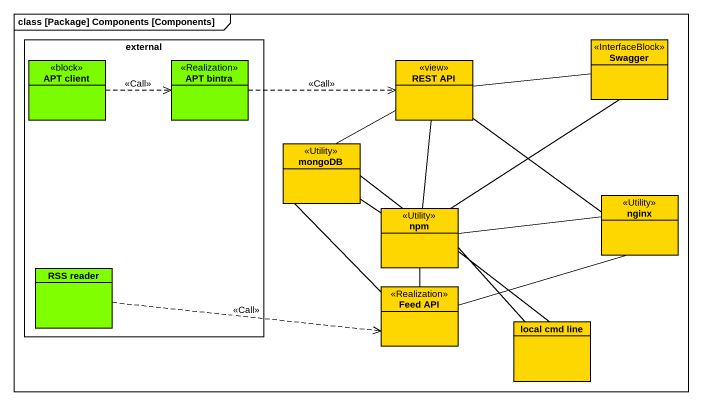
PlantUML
@startuml
mainframe class [Package] Components [Components]
hide circle
hide empty members
rectangle external {
  class "APT client" as APT_client <<block>> #7CFC00
  class "APT bintra" as APT_bintra <<Realization>> #7CFC00
  class "RSS reader" as RSS_reader #7FFF00
}
class Swagger <<InterfaceBlock>> #FFD700
class "REST API" as REST_API <<view>> #FFD700
class mongoDB <<Utility>> #FFD700
class nginx <<Utility>> #FFD700
class npm <<Utility>> #FFD700
class "Feed API" as Feed_API <<Realization>> #FFD700
class "local cmd line" as local_cmd_line #FFD700
APT_client .right.> APT_bintra : <<Call>>
APT_bintra .right.> REST_API : <<Call>>
REST_API -right- Swagger
REST_API -- mongoDB
REST_API -- nginx
REST_API -- npm
mongoDB -- npm
npm -up- Swagger
npm -right- nginx
RSS_reader .right.> Feed_API : <<Call>>
Feed_API -up- mongoDB
Feed_API -right- nginx
Feed_API -up- npm
local_cmd_line -up- mongoDB
local_cmd_line -up- npm
@enduml
